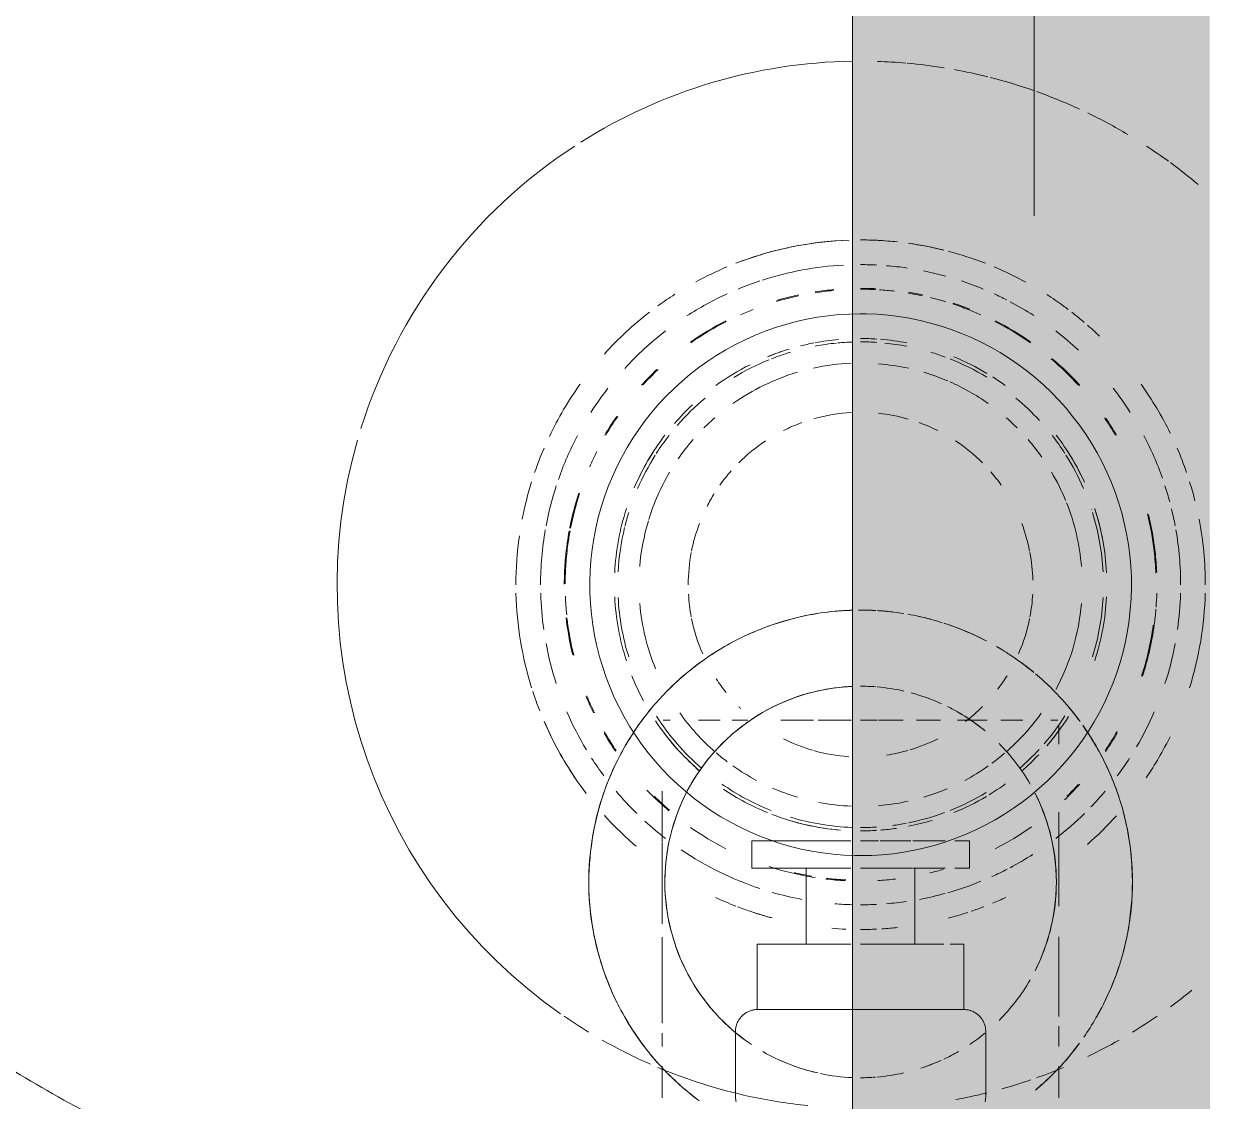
# Model space of a CAD drawing. Header units: millimetres. Extents: x -4000 to 187956, y -58990 to 162485.
# Drawn here: x 9057.1 to 9166.5, y 139201.2 to 139300.3 of the extents above; entities that cross this region are included whole.
import ezdxf

# ---------------------------------------------------------------- set-up
doc = ezdxf.new("R2010")
doc.units = ezdxf.units.MM
doc.linetypes.add('Dash 1_16_', pattern=[317.5, 158.75, -158.75])
for name, color, linetype, lineweight in [('P-PIPE', 3, 'Continuous', 9), ('P-PIPE-CNTR', 3, 'Continuous', 9), ('P-SANR-FIXT', 6, 'Continuous', 9)]:
    doc.layers.add(name, color=color, linetype=linetype, lineweight=lineweight)

# ---------------------------------------------------------------- blocks, each defined once
blk = doc.blocks.new('C307 - C307-V919-FFS - TANG 1')
at = {"layer": 'P-SANR-FIXT', "color": 9}
for p, q in [((-18.24, -102.82), (-18.24, -105.73)), ((0.1, -110.94), (0, -110.94)), ((-2.26, -116.94), (-4.73, -116.94)), ((-1.79, -116.94), (-4.58, -116.94)), ((0, -116.94), (-2.09, -116.94)), ((0, -116.94), (-1.65, -116.94)), ((-2.26, -123.94), (-4.74, -123.94)), ((-1.79, -123.94), (-4.61, -123.94)), ((0, -123.94), (-2.09, -123.94)), ((0, -123.94), (-1.65, -123.94))]:
    blk.add_line(p, q, dxfattribs=at)
at = {"layer": 'P-SANR-FIXT', "color": 16}
for p, q in [((-11.5, -102.94), (-11.5, -108.94)), ((-9.5, -110.94), (-9.5, -116.94)), ((-8.23, -110.94), (-9.5, -110.94)), ((-4.78, -110.94), (-7.64, -110.94)), ((-1.79, -110.94), (-4.57, -110.94)), ((0, -110.94), (-1.64, -110.94)), ((-8.23, -116.94), (-9.5, -116.94)), ((-4.78, -116.94), (-7.65, -116.94)), ((-5, -116.94), (-5, -123.94)), ((-1.79, -116.94), (-4.58, -116.94)), ((0, -116.94), (-1.65, -116.94)), ((-10, -123.94), (-10, -126.44)), ((-8.66, -123.94), (-10, -123.94)), ((-4.81, -123.94), (-7.77, -123.94)), ((-1.79, -123.94), (-4.61, -123.94)), ((0, -123.94), (-1.65, -123.94)), ((-10, -126.44), (-8.66, -126.44)), ((-7.77, -126.44), (-4.81, -126.44)), ((-4.61, -126.44), (-1.79, -126.44)), ((-1.66, -126.44), (0, -126.44))]:
    blk.add_line(p, q, dxfattribs=at)
at = {"layer": 'P-SANR-FIXT', "color": 250}
for p, q in [((11.5, -108.94), (11.5, -102.94)), ((9.5, -110.94), (0.9, -110.94)), ((9.5, -116.94), (9.5, -110.94)), ((9.5, -116.94), (0.9, -116.94)), ((5, -123.94), (5, -116.94)), ((10, -123.94), (0.9, -123.94)), ((10, -126.44), (10, -123.94)), ((0.9, -126.44), (10, -126.44))]:
    blk.add_line(p, q, dxfattribs=at)
at = {"layer": 'P-SANR-FIXT', "color": 253}
for p, q in [((18.24, -105.73), (18.24, -102.82)), ((4.56, -116.94), (0.9, -116.94)), ((5, -116.94), (1.16, -116.94)), ((4.58, -123.94), (0.9, -123.94)), ((5, -123.94), (1.16, -123.94))]:
    blk.add_line(p, q, dxfattribs=at)
at = {"layer": 'P-SANR-FIXT', "color": 254}
for p, q in [((-18.24, -107.55), (-18.24, -109.41)), ((18.24, -108.76), (18.24, -107.55)), ((-18.24, -110.29), (-18.24, -117.61)), ((18.24, -117.61), (18.24, -109.69)), ((18.24, -126.26), (18.24, -118.82)), ((-18.24, -120.44), (-18.24, -127.73)), ((-8.77, -126.69), (-9.7, -127.06)), ((-7.83, -126.36), (-8.77, -126.69)), ((9.27, -126.89), (8.34, -126.53)), ((18.24, -127.73), (18.24, -126.32)), ((-18.24, -127.73), (-18.24, -129.1)), ((-10.61, -127.47), (-11.5, -127.91)), ((-9.7, -127.06), (-10.61, -127.47)), ((10.19, -127.28), (9.27, -126.89)), ((11.98, -128.16), (11.09, -127.7)), ((18.24, -131.02), (18.24, -127.73)), ((-12.38, -128.39), (-13.23, -128.9)), ((12.84, -128.66), (11.98, -128.16)), ((12.84, -128.66), (11.98, -128.16)), ((-15.66, -130.63), (-16.42, -131.28)), ((16.07, -130.98), (15.3, -130.35)), ((16.07, -130.98), (15.3, -130.35)), ((16.82, -131.63), (16.07, -130.98)), ((-17.16, -131.95), (-17.87, -132.65)), ((-16.42, -131.28), (-17.16, -131.95)), ((-16.42, -131.28), (-17.16, -131.95)), ((17.54, -132.32), (16.82, -131.63)), ((18.24, -133.04), (17.54, -132.32)), ((-18.55, -133.38), (-19.2, -134.13)), ((-17.87, -132.65), (-18.55, -133.38)), ((-17.87, -132.65), (-18.55, -133.38)), ((18.9, -133.78), (18.24, -133.04)), ((-19.2, -134.13), (-19.81, -134.91)), ((-19.2, -134.13), (-19.81, -134.91)), ((19.53, -134.55), (18.9, -133.78)), ((-19.81, -134.91), (-20.4, -135.72)), ((-19.81, -134.91), (-20.4, -135.72)), ((20.14, -135.34), (19.53, -134.55)), ((20.71, -136.16), (20.14, -135.34)), ((20.71, -136.16), (20.14, -135.34)), ((-20.96, -136.54), (-21.48, -137.39)), ((-20.96, -136.54), (-21.48, -137.39)), ((-20.4, -135.72), (-20.96, -136.54)), ((-20.4, -135.72), (-20.96, -136.54)), ((-21.48, -137.39), (-21.97, -138.26)), ((-21.48, -137.39), (-21.97, -138.26)), ((-12.9, -137.55), (-14.91, -137.55)), ((-10.36, -137.55), (-11.64, -137.55)), ((-5.13, -137.55), (-7.35, -137.55)), ((-1.65, -137.55), (-3.9, -137.55)), ((0, -137.55), (-1.53, -137.55)), ((3.9, -137.55), (0.83, -137.55)), ((7.35, -137.55), (4.33, -137.55)), ((11.82, -137.55), (10.36, -137.55)), ((14.91, -137.55), (12.9, -137.55)), ((-21.97, -138.26), (-22.42, -139.15)), ((-21.97, -138.26), (-22.42, -139.15)), ((22.21, -138.74), (21.75, -137.86)), ((22.65, -139.64), (22.21, -138.74)), ((-22.42, -139.15), (-22.83, -140.05)), ((-22.42, -139.15), (-22.83, -140.05)), ((23.04, -140.55), (22.65, -139.64)), ((-23.21, -140.98), (-23.56, -141.91)), ((-23.21, -140.98), (-23.56, -141.91)), ((-22.83, -140.05), (-23.21, -140.98)), ((-22.83, -140.05), (-23.21, -140.98)), ((-23.56, -141.91), (-23.86, -142.86)), ((-23.56, -141.91), (-23.86, -142.86)), ((23.72, -142.42), (23.4, -141.48)), ((-23.86, -142.86), (-24.13, -143.82)), ((-23.86, -142.86), (-24.13, -143.82)), ((-24.13, -143.82), (-24.35, -144.79)), ((-24.35, -144.79), (-24.54, -145.77)), ((-24.54, -145.77), (-24.69, -146.75)), ((-24.69, -146.75), (-24.8, -147.74)), ((-24.87, -148.74), (-24.9, -149.73)), ((-24.8, -147.74), (-24.87, -148.74)), ((24.9, -149.27), (24.85, -148.28)), ((-24.9, -149.73), (-24.9, -150.73)), ((24.9, -150.27), (24.9, -149.27)), ((-24.9, -150.73), (-24.85, -151.72)), ((-24.9, -150.73), (-24.85, -151.72)), ((24.87, -151.26), (24.9, -150.27)), ((-24.85, -151.72), (-24.76, -152.71)), ((-24.85, -151.72), (-24.76, -152.71)), ((24.8, -152.26), (24.87, -151.26)), ((-24.76, -152.71), (-24.63, -153.7)), ((-24.76, -152.71), (-24.63, -153.7)), ((24.69, -153.25), (24.8, -152.26)), ((-24.63, -153.7), (-24.46, -154.68)), ((-24.63, -153.7), (-24.46, -154.68)), ((24.54, -154.23), (24.69, -153.25)), ((-24.46, -154.68), (-24.25, -155.66)), ((-24.46, -154.68), (-24.25, -155.66)), ((24.35, -155.21), (24.54, -154.23)), ((-24.25, -155.66), (-24.01, -156.62)), ((-24.25, -155.66), (-24.01, -156.62)), ((23.86, -157.14), (24.13, -156.18)), ((-24.01, -156.62), (-23.72, -157.58)), ((-24.01, -156.62), (-23.72, -157.58)), ((23.56, -158.09), (23.86, -157.14)), ((-23.72, -157.58), (-23.4, -158.52)), ((-23.72, -157.58), (-23.4, -158.52)), ((23.21, -159.02), (23.56, -158.09)), ((23.21, -159.02), (23.56, -158.09)), ((-23.04, -159.45), (-22.65, -160.36)), ((-23.04, -159.45), (-22.65, -160.36)), ((22.83, -159.95), (23.21, -159.02)), ((22.83, -159.95), (23.21, -159.02)), ((-22.65, -160.36), (-22.21, -161.26)), ((-22.21, -161.26), (-21.75, -162.14)), ((-21.75, -162.14), (-21.24, -163)), ((-21.75, -162.14), (-21.24, -163)), ((-21.24, -163), (-20.71, -163.84)), ((-21.24, -163), (-20.71, -163.84)), ((-20.71, -163.84), (-20.14, -164.66)), ((-20.71, -163.84), (-20.14, -164.66)), ((20.4, -164.28), (20.96, -163.46)), ((-20.14, -164.66), (-19.53, -165.45)), ((-20.14, -164.66), (-19.53, -165.45)), ((-19.53, -165.45), (-18.9, -166.22)), ((-18.9, -166.22), (-18.24, -166.96)), ((18.55, -166.62), (19.2, -165.87)), ((-18.24, -166.96), (-17.54, -167.68)), ((17.87, -167.35), (18.55, -166.62)), ((-17.54, -167.68), (-16.82, -168.37)), ((-16.82, -168.37), (-16.07, -169.02)), ((-16.82, -168.37), (-16.07, -169.02)), ((16.42, -168.72), (17.16, -168.05)), ((-16.07, -169.02), (-15.3, -169.65)), ((-16.07, -169.02), (-15.3, -169.65)), ((14.87, -169.98), (15.66, -169.37)), ((15.66, -169.37), (16.42, -168.72)), ((-15.3, -169.65), (-14.5, -170.25)), ((-14.5, -170.25), (-13.68, -170.81)), ((13.23, -171.1), (14.06, -170.56)), ((13.23, -171.1), (14.06, -170.56)), ((14.06, -170.56), (14.87, -169.98)), ((-13.68, -170.81), (-12.84, -171.34)), ((-12.84, -171.34), (-11.98, -171.84)), ((-12.84, -171.34), (-11.98, -171.84)), ((11.5, -172.09), (12.38, -171.61)), ((12.38, -171.61), (13.23, -171.1)), ((12.38, -171.61), (13.23, -171.1)), ((-11.98, -171.84), (-11.09, -172.3)), ((-11.98, -171.84), (-11.09, -172.3)), ((-11.09, -172.3), (-10.19, -172.72)), ((-10.19, -172.72), (-9.27, -173.11)), ((-10.19, -172.72), (-9.27, -173.11)), ((9.7, -172.94), (10.61, -172.53)), ((10.61, -172.53), (11.5, -172.09)), ((10.61, -172.53), (11.5, -172.09)), ((-9.27, -173.11), (-8.34, -173.47)), ((-9.27, -173.11), (-8.34, -173.47)), ((-8.34, -173.47), (-7.4, -173.78)), ((-7.4, -173.78), (-6.44, -174.06)), ((6.88, -173.94), (7.83, -173.64)), ((7.83, -173.64), (8.77, -173.31)), ((8.77, -173.31), (9.7, -172.94)), ((-6.44, -174.06), (-5.47, -174.3)), ((-5.47, -174.3), (-4.5, -174.5)), ((-4.5, -174.5), (-3.51, -174.66)), ((-4.5, -174.5), (-3.51, -174.66)), ((-3.51, -174.66), (-2.53, -174.78)), ((-2.53, -174.78), (-1.53, -174.86)), ((-1.53, -174.86), (-0.54, -174.9)), ((-0.54, -174.9), (0, -174.91)), ((-0.54, -174.9), (0, -174.91)), ((0, -174.91), (1, -174.89)), ((0, -174.91), (1, -174.89)), ((1, -174.89), (1.99, -174.83)), ((1.99, -174.83), (2.98, -174.73)), ((2.98, -174.73), (3.97, -174.59)), ((3.97, -174.59), (4.95, -174.41)), ((5.92, -174.19), (6.88, -173.94))]:
    blk.add_line(p, q, dxfattribs=at)
at = {"layer": 'P-SANR-FIXT', "color": 243}
for p, q in [((-4.78, -110.94), (-7.64, -110.94)), ((-1.79, -110.94), (-4.57, -110.94)), ((0, -110.94), (-1.64, -110.94)), ((-5.65, -116.94), (-7.65, -116.94)), ((-2.26, -116.94), (-4.73, -116.94)), ((0, -116.94), (-2.09, -116.94)), ((-5.68, -123.94), (-7.77, -123.94)), ((-2.26, -123.94), (-4.74, -123.94)), ((0, -123.94), (-2.09, -123.94)), ((-7.77, -126.44), (-4.81, -126.44)), ((-4.61, -126.44), (-1.79, -126.44)), ((-1.66, -126.44), (0, -126.44))]:
    blk.add_line(p, q, dxfattribs=at)
at = {"layer": 'P-SANR-FIXT', "color": 252}
for p, q in [((8.23, -110.94), (0.9, -110.94)), ((5, -116.94), (1.16, -116.94)), ((8.23, -116.94), (5.65, -116.94)), ((5, -123.94), (1.16, -123.94)), ((8.66, -123.94), (5.68, -123.94)), ((0.9, -126.44), (8.66, -126.44))]:
    blk.add_line(p, q, dxfattribs=at)
at = {"layer": 'P-SANR-FIXT', "color": 90}
for p, q in [((-4.95, -125.59), (-5.92, -125.81)), ((-4.95, -125.59), (-5.92, -125.81)), ((-3.97, -125.41), (-4.95, -125.59)), ((-3.97, -125.41), (-4.95, -125.59)), ((-2.98, -125.27), (-3.97, -125.41)), ((-2.98, -125.27), (-3.97, -125.41)), ((-1.99, -125.17), (-2.98, -125.27)), ((-1.99, -125.17), (-2.98, -125.27)), ((-1, -125.11), (-1.99, -125.17)), ((-1, -125.11), (-1.99, -125.17)), ((0, -125.09), (-1, -125.11)), ((0, -125.09), (-1, -125.11)), ((0.54, -125.1), (0, -125.09)), ((0.54, -125.1), (0, -125.09)), ((1.53, -125.14), (0.54, -125.1)), ((1.53, -125.14), (0.54, -125.1)), ((2.53, -125.22), (1.53, -125.14)), ((2.53, -125.22), (1.53, -125.14)), ((3.51, -125.34), (2.53, -125.22)), ((3.51, -125.34), (2.53, -125.22)), ((4.5, -125.5), (3.51, -125.34)), ((-6.88, -126.06), (-7.83, -126.36)), ((-5.92, -125.81), (-6.88, -126.06)), ((7.4, -126.22), (6.44, -125.94)), ((7.4, -126.22), (6.44, -125.94)), ((8.34, -126.53), (7.4, -126.22)), ((8.34, -126.53), (7.4, -126.22)), ((9.27, -126.89), (8.34, -126.53)), ((-11.5, -127.91), (-12.38, -128.39)), ((-10.61, -127.47), (-11.5, -127.91)), ((-9.7, -127.06), (-10.61, -127.47)), ((10.19, -127.28), (9.27, -126.89)), ((11.09, -127.7), (10.19, -127.28)), ((11.09, -127.7), (10.19, -127.28)), ((11.98, -128.16), (11.09, -127.7)), ((-13.23, -128.9), (-14.06, -129.44)), ((-13.23, -128.9), (-14.06, -129.44)), ((-15.66, -130.63), (-16.42, -131.28)), ((-17.16, -131.95), (-17.87, -132.65)), ((-18.55, -133.38), (-19.2, -134.13)), ((18.9, -133.78), (18.24, -133.04)), ((-18.24, -135.34), (-18.24, -137.03)), ((-17.5, -137.55), (-18.15, -137.55)), ((-12.9, -137.55), (-14.91, -137.55)), ((-10.36, -137.55), (-11.64, -137.55)), ((-8.9, -137.55), (-10.36, -137.55)), ((-8.9, -137.55), (-10.13, -137.55)), ((-5.13, -137.55), (-6.98, -137.55)), ((-1.65, -137.55), (-3.56, -137.55)), ((0, -137.55), (-1.53, -137.55)), ((3.56, -137.55), (0.83, -137.55)), ((6.98, -137.55), (4.33, -137.55)), ((11.82, -137.55), (10.36, -137.55)), ((14.91, -137.55), (12.9, -137.55)), ((18.15, -137.55), (17.5, -137.55)), ((23.4, -141.48), (23.04, -140.55)), ((23.4, -141.48), (23.04, -140.55)), ((-24.13, -143.82), (-24.35, -144.79)), ((-24.9, -149.73), (-24.9, -150.73)), ((24.9, -150.27), (24.9, -149.27)), ((24.13, -156.18), (24.35, -155.21)), ((-23.4, -158.52), (-23.04, -159.45)), ((-23.4, -158.52), (-23.04, -159.45)), ((18.55, -166.62), (19.2, -165.87)), ((-17.54, -167.68), (-16.82, -168.37)), ((17.16, -168.05), (17.87, -167.35)), ((11.5, -172.09), (12.38, -171.61)), ((-11.09, -172.3), (-10.19, -172.72)), ((-1.53, -174.86), (-0.54, -174.9)), ((4.95, -174.41), (5.92, -174.19))]:
    blk.add_line(p, q, dxfattribs=at)
at = {"layer": 'P-SANR-FIXT', "color": 16, "flags": 128}
for points in [[(-11.5, -102.94), (-11.5, -102.86), (-11.49, -102.78), (-11.49, -102.7), (-11.47, -102.62), (-11.46, -102.54), (-11.44, -102.46)], [(-9.5, -110.94), (-9.58, -110.94), (-9.66, -110.93), (-9.74, -110.92), (-9.82, -110.91), (-9.9, -110.9), (-9.98, -110.88), (-10.05, -110.86), (-10.13, -110.84), (-10.2, -110.81), (-10.28, -110.78), (-10.35, -110.75), (-10.42, -110.71), (-10.49, -110.67), (-10.56, -110.63), (-10.63, -110.59), (-10.69, -110.54), (-10.76, -110.49), (-10.82, -110.44), (-10.88, -110.39), (-10.93, -110.33), (-10.99, -110.27), (-11.04, -110.21), (-11.09, -110.15), (-11.14, -110.08), (-11.18, -110.02), (-11.22, -109.95), (-11.26, -109.88), (-11.3, -109.81), (-11.33, -109.74), (-11.36, -109.66), (-11.39, -109.59), (-11.42, -109.51), (-11.44, -109.43), (-11.46, -109.36), (-11.47, -109.28), (-11.48, -109.2), (-11.49, -109.12), (-11.5, -109.04), (-11.5, -108.96), (-11.5, -108.94)], [(-9.5, -110.94), (-9.49, -110.94), (-9.47, -110.94), (-9.43, -110.94), (-9.38, -110.94), (-9.31, -110.94), (-9.23, -110.94), (-9.13, -110.94), (-9.02, -110.94), (-8.89, -110.94), (-8.75, -110.94), (-8.6, -110.94), (-8.43, -110.94), (-8.24, -110.94), (-8.05, -110.94), (-7.84, -110.94), (-7.62, -110.94), (-7.39, -110.94), (-7.14, -110.94), (-6.89, -110.94), (-6.62, -110.94), (-6.34, -110.94), (-6.05, -110.94), (-5.76, -110.94), (-5.45, -110.94), (-5.13, -110.94), (-4.81, -110.94), (-4.48, -110.94), (-4.14, -110.94), (-3.79, -110.94), (-3.44, -110.94), (-3.09, -110.94), (-2.72, -110.94), (-2.36, -110.94), (-1.99, -110.94), (-1.61, -110.94), (-1.24, -110.94), (-0.86, -110.94), (-0.48, -110.94), (-0.1, -110.94), (0, -110.94)], [(-7.32, -110.94), (-7.56, -110.94), (-7.78, -110.94), (-7.99, -110.94), (-8.19, -110.94), (-8.38, -110.94), (-8.55, -110.94), (-8.71, -110.94), (-8.85, -110.94), (-8.98, -110.94), (-9.1, -110.94), (-9.2, -110.94), (-9.29, -110.94), (-9.36, -110.94), (-9.42, -110.94), (-9.46, -110.94), (-9.49, -110.94), (-9.5, -110.94)], [(0, -110.94), (0.38, -110.94), (0.76, -110.94)]]:
    blk.add_lwpolyline(points, dxfattribs=at)
at = {"layer": 'P-SANR-FIXT', "color": 250, "flags": 128}
for points in [[(11.44, -102.44), (11.46, -102.52), (11.47, -102.6), (11.48, -102.68), (11.49, -102.76), (11.5, -102.84), (11.5, -102.92), (11.5, -102.94)], [(11.5, -108.94), (11.5, -109.02), (11.49, -109.1), (11.49, -109.18), (11.47, -109.26), (11.46, -109.33), (11.44, -109.41), (11.42, -109.49), (11.4, -109.57), (11.37, -109.64), (11.34, -109.72), (11.31, -109.79), (11.27, -109.86), (11.24, -109.93), (11.19, -110), (11.15, -110.07), (11.1, -110.13), (11.06, -110.19), (11, -110.26), (10.95, -110.31), (10.89, -110.37), (10.83, -110.43), (10.77, -110.48), (10.71, -110.53), (10.65, -110.58), (10.58, -110.62), (10.51, -110.66), (10.44, -110.7), (10.37, -110.74), (10.3, -110.77), (10.22, -110.8), (10.15, -110.83), (10.07, -110.85), (10, -110.87), (9.92, -110.89), (9.84, -110.91), (9.76, -110.92), (9.68, -110.93), (9.6, -110.93), (9.52, -110.94), (9.5, -110.94)], [(0.76, -110.94), (1.14, -110.94), (1.51, -110.94), (1.89, -110.94), (2.26, -110.94), (2.63, -110.94), (2.99, -110.94), (3.35, -110.94), (3.7, -110.94), (4.05, -110.94), (4.39, -110.94), (4.72, -110.94), (5.05, -110.94), (5.36, -110.94), (5.67, -110.94), (5.97, -110.94), (6.26, -110.94), (6.54, -110.94), (6.81, -110.94), (7.07, -110.94), (7.32, -110.94), (7.56, -110.94), (7.78, -110.94), (7.99, -110.94), (8.19, -110.94), (8.38, -110.94), (8.55, -110.94), (8.71, -110.94), (8.85, -110.94), (8.98, -110.94), (9.1, -110.94), (9.2, -110.94), (9.29, -110.94), (9.36, -110.94), (9.42, -110.94), (9.46, -110.94), (9.49, -110.94), (9.5, -110.94)], [(9.5, -110.94), (9.49, -110.94), (9.47, -110.94), (9.43, -110.94), (9.38, -110.94), (9.31, -110.94), (9.23, -110.94), (9.13, -110.94), (9.02, -110.94), (8.89, -110.94), (8.75, -110.94), (8.6, -110.94), (8.43, -110.94), (8.24, -110.94), (8.05, -110.94), (7.84, -110.94), (7.62, -110.94), (7.39, -110.94)]]:
    blk.add_lwpolyline(points, dxfattribs=at)
at = {"layer": 'P-SANR-FIXT', "color": 243, "flags": 128}
for points in [[(0, -110.94), (-0.38, -110.94), (-0.76, -110.94), (-1.14, -110.94), (-1.51, -110.94), (-1.89, -110.94), (-2.26, -110.94), (-2.63, -110.94), (-2.99, -110.94), (-3.35, -110.94), (-3.7, -110.94), (-4.05, -110.94), (-4.39, -110.94), (-4.72, -110.94), (-5.05, -110.94), (-5.36, -110.94), (-5.67, -110.94), (-5.97, -110.94), (-6.26, -110.94), (-6.54, -110.94), (-6.81, -110.94), (-7.07, -110.94), (-7.32, -110.94)], [(0.86, -110.94), (0.48, -110.94), (0.1, -110.94)]]:
    blk.add_lwpolyline(points, dxfattribs=at)
at = {"layer": 'P-SANR-FIXT', "color": 252, "flags": 128}
blk.add_lwpolyline([(7.39, -110.94), (7.14, -110.94), (6.89, -110.94), (6.62, -110.94), (6.34, -110.94), (6.05, -110.94), (5.76, -110.94), (5.45, -110.94), (5.13, -110.94), (4.81, -110.94), (4.48, -110.94), (4.14, -110.94), (3.79, -110.94), (3.44, -110.94), (3.09, -110.94), (2.72, -110.94), (2.36, -110.94), (1.99, -110.94), (1.61, -110.94), (1.24, -110.94), (0.86, -110.94)], dxfattribs=at)
at = {"layer": 'P-SANR-FIXT', "color": 90, "flags": 128}
for points in [[(6.44, -125.94), (5.47, -125.7), (4.5, -125.5), (3.51, -125.34)], [(6.44, -125.94), (5.47, -125.7), (4.5, -125.5)], [(-7.83, -126.36), (-8.77, -126.69), (-9.7, -127.06)], [(-5.92, -125.81), (-6.88, -126.06), (-7.83, -126.36)], [(15.3, -130.35), (14.5, -129.75), (13.68, -129.19), (12.84, -128.66)], [(15.3, -130.35), (14.5, -129.75), (13.68, -129.19), (12.84, -128.66)]]:
    blk.add_lwpolyline(points, dxfattribs=at)
at = {"layer": 'P-SANR-FIXT', "color": 254, "flags": 128}
for points in [[(-11.5, -127.91), (-12.38, -128.39), (-13.23, -128.9)], [(-14.06, -129.44), (-14.87, -130.02), (-15.66, -130.63)], [(-14.06, -129.44), (-14.87, -130.02), (-15.66, -130.63)], [(18.24, -133.04), (17.54, -132.32), (16.82, -131.63), (16.07, -130.98)], [(20.14, -135.34), (19.53, -134.55), (18.9, -133.78)], [(23.04, -140.55), (22.65, -139.64), (22.21, -138.74), (21.75, -137.86), (21.24, -137), (20.71, -136.16)], [(21.75, -137.86), (21.24, -137), (20.71, -136.16)], [(24.85, -148.28), (24.76, -147.29), (24.63, -146.3), (24.46, -145.32), (24.25, -144.34), (24.01, -143.38), (23.72, -142.42), (23.4, -141.48)], [(24.46, -145.32), (24.25, -144.34), (24.01, -143.38), (23.72, -142.42)], [(-24.35, -144.79), (-24.54, -145.77), (-24.69, -146.75)], [(24.9, -149.27), (24.85, -148.28), (24.76, -147.29), (24.63, -146.3), (24.46, -145.32)], [(-24.69, -146.75), (-24.8, -147.74), (-24.87, -148.74), (-24.9, -149.73)], [(24.69, -153.25), (24.8, -152.26), (24.87, -151.26), (24.9, -150.27)], [(23.56, -158.09), (23.86, -157.14), (24.13, -156.18), (24.35, -155.21), (24.54, -154.23), (24.69, -153.25)], [(-22.65, -160.36), (-22.21, -161.26), (-21.75, -162.14)], [(20.96, -163.46), (21.48, -162.61), (21.97, -161.74), (22.42, -160.85), (22.83, -159.95)], [(21.97, -161.74), (22.42, -160.85), (22.83, -159.95)], [(20.96, -163.46), (21.48, -162.61), (21.97, -161.74)], [(19.2, -165.87), (19.81, -165.09), (20.4, -164.28), (20.96, -163.46)], [(19.2, -165.87), (19.81, -165.09), (20.4, -164.28)], [(-19.53, -165.45), (-18.9, -166.22), (-18.24, -166.96), (-17.54, -167.68)], [(17.16, -168.05), (17.87, -167.35), (18.55, -166.62)], [(15.66, -169.37), (16.42, -168.72), (17.16, -168.05)], [(14.06, -170.56), (14.87, -169.98), (15.66, -169.37)], [(-15.3, -169.65), (-14.5, -170.25), (-13.68, -170.81), (-12.84, -171.34)], [(3.97, -174.59), (4.95, -174.41), (5.92, -174.19), (6.88, -173.94), (7.83, -173.64), (8.77, -173.31), (9.7, -172.94), (10.61, -172.53)], [(-8.34, -173.47), (-7.4, -173.78), (-6.44, -174.06), (-5.47, -174.3), (-4.5, -174.5)], [(-3.51, -174.66), (-2.53, -174.78), (-1.53, -174.86)], [(1, -174.89), (1.99, -174.83), (2.98, -174.73), (3.97, -174.59)]]:
    blk.add_lwpolyline(points, dxfattribs=at)
at = {"layer": 'P-SANR-FIXT', "color": 254}
for centre, radius, start, end in [((0, -150), 48.14, 100.4839, 102.2618), ((0, -150), 48.14, 77.7382, 84.2091), ((0, -122.67), 18, 94.8029, 102.6893), ((0, -122.67), 18, 90, 94.388), ((0, -122.67), 18, 78.1422, 87.5989), ((0, -122.67), 18, 107.8756, 114.2621), ((0, -122.67), 18, 60, 77.3356), ((0, -122.67), 18, 115.1783, 120), ((0, -150), 29.43, 100.5794, 105.3168), ((0, -150), 29.43, 73.9761, 79.4206), ((0, -150), 29.43, 105.8239, 112.0853), ((0, -150), 29.43, 55.9222, 71.6468), ((0, -150), 29.43, 114.2051, 117.2613), ((0, -150), 29.43, 117.836, 122.5747), ((0, -150), 27.25, 117.0172, 125.1961), ((0, -150), 27.25, 54.9818, 62.9499), ((0, -150), 31.7, 131.1448, 137.9096), ((0, -150), 31.7, 131.1448, 137.9096), ((0, -150), 29.43, 127.5574, 134.3878), ((0, -150), 29.43, 47.6118, 52.4426), ((0, -150), 31.7, 41.9798, 49.342), ((0, -150), 31.7, 41.9798, 49.342), ((0, -150), 22.64, 101.2149, 106.8827), ((0, -150), 22.64, 94.6539, 98.3466), ((0, -150), 22.64, 90, 93.7258), ((0, -150), 22.64, 68.8748, 85.3461), ((0, -150), 22.64, 112.2375, 120.7322), ((0, -150), 22.64, 56.1111, 67.7625), ((0, -150), 29.43, 40.1727, 45.6122), ((0, -150), 29.43, 136.0213, 139.8273), ((0, -150), 20.38, 94.6592, 102.3897), ((0, -150), 20.38, 79.1687, 87.6715), ((0, -150), 27.17, 45.7215, 49.7027), ((0, -150), 27.25, 43.8599, 49.6923), ((0, -150), 27.25, 133.4417, 137.675), ((0, -150), 27.17, 134.2785, 137.4504), ((0, -150), 22.64, 121.4668, 126), ((0, -150), 20.38, 106.564, 113.0282), ((0, -150), 20.38, 66.5391, 73.436), ((0, -150), 31.7, 23.3206, 37.2497), ((0, -150), 31.7, 145.9547, 153.8443), ((0, -150), 31.7, 145.9547, 153.8443), ((0, -150), 20.38, 118.0161, 125.1563), ((0, -150), 20.38, 54.8437, 61.9839), ((0, -150), 31.7, 23.3206, 34.0468), ((0, -150), 29.43, 143.3067, 147.178), ((0, -150), 22.64, 130.8347, 136.3359), ((0, -150), 22.64, 33.5821, 49.1653), ((0, -150), 29.43, 32.8193, 36.6933), ((0, -150), 20.38, 126.329, 130.4837), ((0, -150), 15.85, 98.5999, 105.9478), ((0, -150), 15.85, 98.5999, 105.9478), ((0, -150), 15.85, 74.2069, 86.034), ((0, -150), 15.85, 74.2069, 86.034), ((0, -150), 20.38, 49.3331, 52.9692), ((0, -150), 29.43, 149.5825, 156.5922), ((0, -150), 27.25, 145.7597, 149.9594), ((0, -150), 27.17, 145.8119, 150.2147), ((0, -150), 22.64, 139.1267, 147.6173), ((0, -150), 20.38, 135, 144.5521), ((0, -150), 20.38, 131.1, 135), ((0, -150), 15.85, 106.6473, 116.573), ((0, -150), 15.85, 106.6473, 116.573), ((0, -150), 15.85, 63.427, 73.802), ((0, -150), 15.85, 63.427, 73.802), ((0, -150), 20.38, 35.3096, 48.9), ((0, -150), 27.17, 29.789, 34.1881), ((0, -150), 27.25, 30.0447, 34.1961), ((0, -150), 29.43, 23.4071, 31.0237), ((0, -150), 15.85, 127.4317, 135), ((0, -150), 15.85, 127.4317, 135), ((0, -150), 15.85, 45, 45.9611), ((0, -150), 15.85, 45, 45.9611), ((0, -150), 27.17, 22.0597, 25.7118), ((0, -150), 27.25, 22.1445, 25.6259), ((0, -150), 31.7, 18, 21.4316), ((0, -150), 31.7, 18, 21.4316), ((0, -150), 22.64, 21.7578, 28.1379), ((0, -150), 31.7, 162.6206, 178.5684), ((0, -150), 31.7, 162.6206, 178.5684), ((0, -150), 29.43, 162, 169.409), ((0, -150), 20.38, 151.7472, 175.0999), ((0, -150), 15.85, 142.6868, 148.1478), ((0, -150), 15.85, 142.6868, 148.1478), ((0, -150), 15.85, 33.1111, 38.7535), ((0, -150), 15.85, 33.1111, 38.7535), ((0, -150), 29.43, 10.591, 18), ((0, -150), 31.7, 1.4316, 17.3794), ((0, -150), 31.7, 1.4316, 17.3794), ((0, -150), 27.25, 162, 172.2061), ((0, -150), 27.17, 162, 172.1048), ((0, -150), 22.64, 162, 177.2016), ((0, -150), 20.38, 4.8323, 22.3248), ((0, -150), 22.64, 2.7984, 18), ((0, -150), 15.85, 156.3786, 168.7322), ((0, -150), 15.85, 156.3786, 168.7322), ((0, -150), 15.85, 11.2678, 23.6214), ((0, -150), 15.85, 11.2678, 23.6214), ((0, -150), 27.17, 6.5584, 13.8799), ((0, -150), 27.25, 6.3346, 13.701), ((0, -150), 29.43, 171.9598, 178.4583), ((0, -150), 27.25, 172.2061, 175.2789), ((0, -150), 29.43, 1.5417, 8.0469), ((0, -150), 15.85, 169.2116, 176.8719), ((0, -150), 15.85, 169.2116, 176.8719), ((0, -150), 15.85, 3.1281, 10.7884), ((0, -150), 15.85, 3.1281, 10.7884), ((0, -150), 27.17, 2.2347, 5.8351), ((0, -150), 27.25, 175.6297, 178.3346), ((0, -150), 31.7, 180, 190.9545), ((0, -150), 31.7, 180, 190.9545), ((0, -150), 29.43, 180, 189.877), ((0, -150), 15.85, 181.494, 190.7884), ((0, -150), 15.85, 181.494, 190.7884), ((0, -150), 15.85, 349.2116, 360), ((0, -150), 15.85, 349.2116, 360), ((0, -150), 27.17, 355.9967, 359.8401), ((0, -150), 27.25, 355.6297, 359.8779), ((0, -150), 29.43, 350.123, 360), ((0, -150), 31.7, 351.8714, 360), ((0, -150), 31.7, 351.8714, 360), ((0, -150), 27.25, 182.4396, 186.3346), ((0, -150), 27.17, 182.2347, 186.5584), ((0, -150), 22.64, 182.7984, 198), ((0, -150), 20.38, 184.7048, 201.6843), ((0, -150), 20.38, 343.2886, 355.2952), ((0, -150), 22.64, 342, 357.2016), ((0, -150), 27.17, 352.1048, 355.9967), ((0, -150), 27.25, 186.3346, 193.701), ((0, -150), 27.17, 186.5584, 193.8799), ((0, -150), 15.85, 191.2678, 200.7607), ((0, -150), 15.85, 191.2678, 200.7607), ((0, -150), 15.85, 339.2592, 348.7322), ((0, -150), 15.85, 339.2592, 348.7322), ((0, -150), 27.25, 352.2061, 355.6297), ((0, -150), 27.17, 349.5393, 352.1048), ((0, -150), 27.25, 349.5389, 352.2061), ((0, -150), 27.17, 342, 348.9899), ((0, -150), 27.25, 342, 349.0286), ((0, -150), 29.43, 190.591, 193.7405), ((0, -150), 20.38, 329.5246, 342.8643), ((0, -150), 29.43, 342, 349.409), ((0, -150), 31.7, 342.6206, 349.0455), ((0, -150), 31.7, 342.6206, 349.0455), ((0, -150), 15.85, 328.1478, 332.9564), ((0, -150), 15.85, 328.1478, 332.9564), ((0, -150), 31.7, 194.109, 197.3794), ((0, -150), 31.7, 194.109, 197.3794), ((0, -150), 29.43, 195.0008, 198), ((0, -150), 20.38, 202.3248, 210.4754), ((0, -150), 22.64, 204.5735, 217.3686), ((0, -150), 15.85, 215.3281, 220.8732), ((0, -150), 15.85, 215.3281, 220.8732), ((0, -150), 15.85, 318.6474, 324.7209), ((0, -150), 15.85, 318.6474, 324.7209), ((0, -150), 22.64, 322.6302, 336.8128), ((0, -150), 29.43, 332.2343, 340.8207), ((0, -150), 31.7, 198.9838, 203.3206), ((0, -150), 31.7, 198.9838, 203.3206), ((0, -150), 29.43, 199.4319, 207.7643), ((0, -150), 31.7, 336.6794, 341.0181), ((0, -150), 31.7, 336.6794, 341.0181), ((0, -150), 20.38, 215.1706, 220.8726), ((0, -150), 15.85, 225, 236.5686), ((0, -150), 15.85, 225, 236.5686), ((0, -150), 15.85, 303.4314, 315), ((0, -150), 15.85, 303.4314, 315), ((0, -150), 20.38, 319.1263, 325.4276), ((0, -150), 27.17, 333.1966, 336.4884), ((0, -150), 31.7, 206.0468, 215.5622), ((0, -150), 31.7, 206.0468, 215.5622), ((0, -150), 27.25, 210.3328, 214.1961), ((0, -150), 27.17, 210.4321, 214.3476), ((0, -150), 27.17, 325.2859, 329.5665), ((0, -150), 27.25, 325.4038, 329.6659), ((0, -150), 31.7, 324.4453, 334.521), ((0, -150), 31.7, 324.4453, 334.521), ((0, -150), 20.38, 225, 228.9), ((0, -150), 15.85, 243.427, 250.129), ((0, -150), 15.85, 243.427, 250.129), ((0, -150), 15.85, 289.9074, 296.573), ((0, -150), 15.85, 289.9074, 296.573), ((0, -150), 20.38, 311.1, 315), ((0, -150), 22.64, 313.0284, 319.1267), ((0, -150), 29.43, 212.5774, 217.8649), ((0, -150), 15.85, 253.9381, 264.0088), ((0, -150), 15.85, 253.9381, 264.0088), ((0, -150), 15.85, 272.993, 285.7924), ((0, -150), 15.85, 272.993, 285.7924), ((0, -150), 29.43, 322.1351, 327.4226), ((0, -150), 20.38, 234.8437, 246.2495), ((0, -150), 20.38, 286.564, 305.1563), ((0, -150), 27.25, 222.2482, 229.6923), ((0, -150), 27.17, 222.4792, 229.8501), ((0, -150), 22.64, 234, 237.5577), ((0, -150), 22.64, 296.6672, 306), ((0, -150), 27.17, 313.2459, 317.4504), ((0, -150), 27.25, 313.4038, 317.675), ((0, -150), 22.64, 239.1125, 247.7625), ((0, -150), 20.38, 246.831, 253.436), ((0, -150), 20.38, 257.4932, 265.3401), ((0, -150), 20.38, 272.4543, 282.2829), ((0, -150), 29.43, 307.5574, 317.4854), ((0, -150), 29.43, 227.1104, 232.4426), ((0, -150), 22.64, 286.8827, 292.2375), ((0, -150), 31.7, 307.7736, 318.0202), ((0, -150), 31.7, 307.7736, 318.0202), ((0, -150), 27.25, 234.98, 242.9499), ((0, -150), 27.17, 234.898, 242.9825), ((0, -150), 22.64, 259.16, 265.3461), ((0, -150), 22.64, 266.1984, 270), ((0, -150), 22.64, 275.1856, 280.6389), ((0, -150), 22.64, 280.9634, 284.1203), ((0, -150), 27.17, 296.9855, 305.1094), ((0, -150), 27.25, 297.0172, 305.0275), ((0, -150), 31.7, 226.1122, 228.8544), ((0, -150), 31.7, 226.1122, 228.8544), ((0, -150), 31.7, 229.5494, 232.2264), ((0, -150), 31.7, 229.5494, 232.2264), ((0, -150), 29.43, 237.2606, 242.1068), ((0, -150), 27.17, 245.9961, 248.6544), ((0, -150), 27.17, 291.308, 294.0039), ((0, -150), 29.43, 294.6699, 302.9095), ((0, -150), 31.7, 232.9746, 234), ((0, -150), 31.7, 234, 237.3183), ((0, -150), 31.7, 234, 237.3183), ((0, -150), 27.25, 248.3478, 251.8121), ((0, -150), 27.17, 248.6544, 251.8278), ((0, -150), 27.17, 253.2547, 256.285), ((0, -150), 27.17, 282.1367, 286.5449), ((0, -150), 31.7, 302.612, 306), ((0, -150), 31.7, 302.612, 306), ((0, -150), 29.43, 242.8399, 245.347), ((0, -150), 29.43, 247.4935, 251.6468), ((0, -150), 27.17, 257.8882, 260.6537), ((0, -150), 27.25, 257.9166, 260.6804), ((0, -150), 27.17, 263.3964, 266.352), ((0, -150), 27.17, 267.1079, 270), ((0, -150), 27.25, 275.1924, 278.8403), ((0, -150), 27.17, 275.2739, 278.8657), ((0, -150), 27.25, 282.1083, 286.4115), ((0, -150), 29.43, 288.3532, 292.5065), ((0, -150), 31.7, 241.3562, 247.2017), ((0, -150), 31.7, 241.3562, 247.2017), ((0, -150), 27.25, 267.043, 270), ((0, -150), 29.43, 273.0857, 287.8659), ((0, -150), 31.7, 292.815, 298.565), ((0, -150), 31.7, 292.815, 298.565), ((0, -150), 29.43, 254.5366, 258.65), ((0, -150), 29.43, 261.6474, 265.3667), ((0, -150), 31.7, 248.777, 255.3058), ((0, -150), 31.7, 248.777, 255.3058), ((0, -150), 29.43, 267.0668, 270), ((0, -150), 31.7, 271.9235, 291.223), ((0, -150), 31.7, 281.1682, 291.223), ((0, -150), 31.7, 256.0128, 261.9888), ((0, -150), 31.7, 256.0128, 258.8318), ((0, -150), 31.7, 259.3029, 261.9888), ((0, -150), 31.7, 263.8742, 267.1169), ((0, -150), 31.7, 263.8742, 267.1169), ((0, -150), 31.7, 271.9235, 280.7199), ((0, -150), 31.7, 267.2735, 270), ((0, -150), 31.7, 267.2735, 270)]:
    blk.add_arc(centre, radius, start, end, dxfattribs=at)
at = {"layer": 'P-SANR-FIXT', "color": 253}
for centre, radius, start, end in [((0, -122.67), 25, 45, 53.209), ((0, -150), 48.14, 67.1987, 77.7382), ((0, -122.67), 18, 78.1422, 87.5989), ((0, -122.67), 18, 70.5061, 77.3356), ((0, -150), 48.14, 60.4134, 66.3476), ((0, -122.67), 18, 45, 56.1401), ((0, -122.67), 25, 30, 36.6761), ((0, -150), 48.14, 55.4946, 58.6904), ((0, -122.67), 18, 16.3894, 41.4119), ((0, -122.67), 25, 23.3458, 27.3803), ((0, -150), 48.14, 343.9764, 55.0253), ((0, -122.67), 25, 360, 18.0443), ((0, -122.67), 18, 0, 15), ((0, -122.67), 18, 348.3716, 360), ((0, -122.67), 25, 350.8589, 360), ((0, -122.67), 18, 282.6637, 285), ((0, -150), 48.14, 303.1015, 342.6413), ((0, -150), 48.14, 270.9175, 302.302)]:
    blk.add_arc(centre, radius, start, end, dxfattribs=at)
at = {"layer": 'P-SANR-FIXT', "color": 9}
for centre, radius, start, end in [((0, -122.67), 25, 130.0086, 135), ((0, -150), 48.14, 105.652, 108.9691), ((0, -150), 48.14, 102.2618, 103.9379), ((0, -150), 48.14, 109.6435, 112.8013), ((0, -122.67), 18, 94.8029, 102.6893), ((0, -122.67), 18, 90, 94.388), ((0, -150), 48.14, 115.7143, 119.5859), ((0, -122.67), 18, 123.8599, 129.3644), ((0, -150), 48.14, 121.3087, 124.5054), ((0, -122.67), 25, 150, 156.656), ((0, -122.67), 18, 135, 150), ((0, -150), 48.14, 126.2743, 129.2388), ((0, -122.67), 18, 153.0561, 163.6117), ((0, -122.67), 25, 165, 167.7636), ((0, -122.67), 25, 168.2687, 180), ((0, -122.67), 18, 165, 180), ((0, -122.67), 25, 180, 192.2353), ((0, -122.67), 18, 180, 195), ((0, -122.67), 18, 240, 243.6228), ((0, -150), 48.14, 229.8414, 233.725), ((0, -150), 48.14, 233.9696, 236.8949), ((0, -150), 48.14, 239.3136, 244.2857), ((0, -150), 48.14, 245.2682, 250.3559), ((0, -150), 48.14, 250.588, 255.6776), ((0, -150), 48.14, 255.9354, 259.6829), ((0, -150), 48.14, 260.8194, 264.8951), ((0, -150), 48.14, 265.0344, 268.1627)]:
    blk.add_arc(centre, radius, start, end, dxfattribs=at)
at = {"layer": 'P-SANR-FIXT', "color": 243}
for radius, start, end in [(25, 138.0053, 143.2965), (18, 109.4938, 114.2621), (18, 115.1783, 120), (25, 156.656, 161.9532), (25, 192.2353, 195), (18, 195, 206.9431), (18, 210, 225), (25, 203.344, 215.1848), (18, 230.4674, 240), (18, 245.5914, 255), (25, 225, 229.9907), (18, 257.1981, 265.1964), (18, 265.5395, 270), (25, 230.7841, 239.963), (25, 242.7819, 252.1782), (25, 255, 258.017), (25, 263.2928, 266.5413), (25, 266.7782, 270)]:
    blk.add_arc((0, -122.67), radius, start, end, dxfattribs=at)
at = {"layer": 'P-SANR-FIXT', "color": 252}
for radius, start, end in [(18, 60, 70.5061), (25, 36.6761, 41.9768), (25, 18.0443, 23.3458), (25, 341.9557, 350.3699), (18, 285, 345), (25, 323.3239, 336.6542), (18, 272.4004, 282.6637), (25, 300.0426, 315), (25, 281.9932, 300), (25, 271.7282, 276.7203)]:
    blk.add_arc((0, -122.67), radius, start, end, dxfattribs=at)
at = {"layer": 'P-SANR-FIXT', "color": 16}
for radius, start, end in [(18, 123.8599, 129.3644), (18, 135, 150), (18, 153.0561, 180), (18, 180, 206.9431), (25, 198.0468, 203.344), (18, 210, 225), (18, 230.4674, 243.6228), (25, 216.7035, 220.2054), (18, 245.5914, 255), (18, 257.1981, 265.1964), (18, 265.5395, 270)]:
    blk.add_arc((0, -122.67), radius, start, end, dxfattribs=at)
at = {"layer": 'P-SANR-FIXT', "color": 250}
for radius, start, end in [(18, 360, 56.1401), (18, 272.4004, 360), (25, 336.6542, 341.9557), (25, 319.7939, 323.3239), (25, 279.1178, 281.9932)]:
    blk.add_arc((0, -122.67), radius, start, end, dxfattribs=at)
at = {"layer": 'P-SANR-FIXT', "color": 90}
for radius, start, end in [(31.7, 93.5463, 96.1258), (31.7, 93.5463, 96.1258), (31.7, 90, 92.6502), (31.7, 90, 92.6502), (31.7, 85.2264, 87.5472), (31.7, 85.2264, 87.5472), (31.7, 108.7033, 110.9529), (31.7, 108.7033, 110.9529), (31.7, 104.6936, 108.1429), (31.7, 104.6936, 108.1429), (31.7, 71.3098, 75.13), (31.7, 72, 75.13), (31.7, 69.0471, 71.2967), (31.7, 69.0471, 71.2967), (31.7, 112.4762, 114.9203), (31.7, 112.4762, 114.9203), (29.43, 94.6333, 98.2354), (29.43, 90, 92.8571), (29.43, 85.3667, 88.4485), (31.7, 65.0797, 68.777), (31.7, 65.0797, 68.777), (27.25, 103.4992, 106.26), (27.25, 93.3533, 96.7517), (27.17, 83.3964, 87.1079), (27.25, 83.2483, 87.043), (27.25, 76.5277, 81.159), (27.17, 76.9974, 80.4905), (27.25, 72.0401, 76.5277), (22.64, 101.2149, 106.8827), (22.64, 101.2149, 106.8827), (22.33, 97.5221, 100.8737), (22.64, 94.6539, 98.3466), (22.64, 94.6539, 98.3466), (22.64, 90, 93.7258), (22.64, 90, 93.7258), (22.33, 90, 93.7779), (22.33, 73.2056, 87.9552), (22.64, 73.1173, 85.3461), (22.64, 73.1173, 85.3461), (22.64, 112.2375, 120.7322), (22.64, 112.2375, 120.7322), (22.33, 101.3702, 110.213), (22.64, 56.1111, 67.7625), (22.64, 56.1111, 67.7625), (22.33, 111.6418, 121.1591), (22.33, 55.1633, 68.3582), (22.64, 121.4668, 126), (22.64, 121.4668, 126), (22.33, 130.8796, 137.2894), (22.64, 130.8347, 136.3359), (22.64, 130.8347, 136.3359), (22.33, 32.7402, 49.1204), (22.64, 36, 49.1653), (22.64, 36, 49.1653), (22.33, 139.0847, 147.2978), (22.64, 139.1267, 144), (22.64, 139.1267, 144), (22.64, 21.7578, 28.1379), (22.64, 21.7578, 28.1379), (22.64, 162, 177.2016), (22.64, 162, 177.2016), (22.64, 2.7984, 18), (22.64, 2.7984, 18), (22.33, 162.695, 176.9824), (22.33, 3.0176, 17.305), (22.64, 182.7984, 197.8628), (22.64, 182.7984, 197.8628), (22.33, 183.0176, 197.305), (22.64, 342, 357.2016), (22.64, 342, 357.2016), (22.33, 346.3941, 356.9824), (22.33, 342.695, 346.06), (22.64, 197.8628, 198), (22.64, 197.8628, 198), (22.33, 198, 198.1362), (22.64, 204.5735, 212.3827), (22.64, 204.5735, 212.3827), (22.33, 203.363, 212.2483), (22.33, 327.7517, 336.6956), (22.64, 327.6173, 336.8128), (22.64, 327.6173, 336.8128), (22.33, 212.7022, 217.945), (22.33, 322.0538, 327.2978), (22.33, 222.5008, 230.2386), (22.33, 309.7614, 319.0847), (22.64, 313.0284, 319.1267), (22.64, 313.0284, 319.1267), (22.64, 234, 237.5577), (22.64, 234, 237.5577), (22.64, 296.6672, 306), (22.64, 296.6672, 306), (22.64, 239.1125, 247.7625), (22.64, 239.1125, 247.7625), (22.33, 238.686, 248.3582), (22.33, 292.1315, 301.513), (22.33, 249.6446, 253.2056), (22.33, 286.7944, 291.6418), (22.64, 288, 292.2375), (22.64, 288, 292.2375), (22.33, 259.0108, 264.2753), (22.64, 259.16, 265.3461), (22.64, 259.16, 265.3461), (22.33, 266.1463, 270), (22.64, 266.1984, 270), (22.64, 266.1984, 270), (22.33, 272.0441, 275.3438), (22.64, 275.1856, 280.6389), (22.64, 275.1856, 280.6389), (22.33, 275.7247, 280.7863), (22.64, 280.9634, 284.1203), (22.64, 280.9634, 284.1203), (31.7, 232.9746, 234)]:
    blk.add_arc((0, -150), radius, start, end, dxfattribs=at)
at = {"layer": 'P-SANR-FIXT', "color": 250}
for points, knots in [([(64.5, -82.9), (74.36, -86.19), (92.81, -93.71), (119.09, -109.87), (137.33, -128.57), (148.61, -148.55), (152.35, -159.6), (153.77, -165.4)], [-1, -1, -1, -1, -0.785714, -0.571429, -0.285714, -0.142857, 0, 0, 0, 0]), ([(119.28, -157.53), (115.97, -146.84), (106.16, -127.44), (84.84, -108.52), (62.35, -96.73), (49.43, -91.87), (42.56, -89.71)], [0, 0, 0, 0, 0.333333, 0.666667, 0.833333, 1, 1, 1, 1]), ([(19.15, -106.6), (19.38, -106.88), (20.72, -108.55), (23.82, -113.66), (24.95, -118.88), (25, -122.67)], [0.7777778, 0.7777778, 0.7777778, 0.7777778, 0.7916667, 0.8611111, 1, 1, 1, 1]), ([(25, -122.67), (24.98, -124.19), (24.71, -127.13), (23.62, -131.26), (21.74, -135.24), (19.26, -138.82), (16.15, -141.9), (12.58, -144.43), (8.61, -146.26), (4.89, -147.28), (2.27, -147.59), (1.06, -147.64), (0.76, -147.65)], [0, 0, 0, 0, 0.0555556, 0.1111111, 0.1666667, 0.2222222, 0.2777778, 0.3333333, 0.3888889, 0.4444444, 0.4791667, 0.4905185, 0.4905185, 0.4905185, 0.4905185]), ([(153.77, -165.4), (155.32, -171.79), (156.32, -181.76), (155.07, -195.87), (152.75, -206.69), (149.06, -217.66), (143.96, -228.72), (137.48, -239.63), (128.06, -252.48), (114.63, -266.74), (99.19, -278.94), (85.44, -287.5), (70.85, -295.19), (59.14, -299.78), (50.95, -302.34)], [-1, -1, -1, -1, -0.861111, -0.791667, -0.722222, -0.652778, -0.583333, -0.513889, -0.444444, -0.333333, -0.222222, -0.166667, -0.111111, 0, 0, 0, 0])]:
    blk.add_open_spline(points, degree=3, knots=knots, dxfattribs=at)
at = {"layer": 'P-SANR-FIXT', "color": 252}
blk.add_open_spline([(14.84, -102.56), (15.26, -102.87), (16.39, -103.76), (17.85, -105.13), (18.81, -106.19), (19.15, -106.6)], degree=3, knots=[0.70235204, 0.70235204, 0.70235204, 0.70235204, 0.72222222, 0.75694444, 0.77777778, 0.77777778, 0.77777778, 0.77777778], dxfattribs=at)
at = {"layer": 'P-SANR-FIXT', "color": 243}
blk.add_open_spline([(-19.15, -106.59), (-18.25, -105.53), (-17.26, -104.54), (-16.19, -103.63)], degree=3, dxfattribs=at)
at = {"layer": 'P-SANR-FIXT', "color": 16}
for points in [[(-20.14, -107.86), (-19.82, -107.43), (-19.49, -107.01), (-19.15, -106.59)], [(-7.72, -146.44), (-9.05, -146.01), (-10.35, -145.46), (-11.57, -144.83)], [(-1.51, -147.62), (-2.34, -147.57), (-3.17, -147.48), (-3.98, -147.35)]]:
    blk.add_open_spline(points, degree=3, dxfattribs=at)
for points, knots in [([(-25, -122.67), (-24.98, -121.16), (-24.71, -118.21), (-23.62, -114.08), (-22.07, -110.79), (-20.92, -108.97), (-20.52, -108.4)], [0, 0, 0, 0, 0.0555556, 0.1111111, 0.1666667, 0.193258, 0.193258, 0.193258, 0.193258]), ([(-20.51, -136.95), (-21.32, -135.78), (-23.91, -131.3), (-24.96, -126.46), (-25, -122.67)], [0.8067462, 0.8067462, 0.8067462, 0.8067462, 0.8611111, 1, 1, 1, 1]), ([(-16.2, -141.71), (-16.85, -141.15), (-18.15, -139.93), (-19.4, -138.47), (-20.06, -137.58), (-20.18, -137.42)], [0.72433215, 0.72433215, 0.72433215, 0.72433215, 0.75694444, 0.79166667, 0.79954739, 0.79954739, 0.79954739, 0.79954739]), ([(-12.51, -144.31), (-12.98, -144.04), (-14.14, -143.32), (-15.26, -142.48), (-15.92, -141.94)], [0.66666667, 0.66666667, 0.66666667, 0.66666667, 0.6875, 0.71973822, 0.71973822, 0.71973822, 0.71973822]), ([(-4.34, -147.29), (-5.05, -147.16), (-6.11, -146.93), (-7.15, -146.62), (-7.5, -146.51)], [0.55555556, 0.55555556, 0.55555556, 0.55555556, 0.58333333, 0.5969832, 0.5969832, 0.5969832, 0.5969832]), ([(0.18, -147.66), (-0.25, -147.66), (-0.78, -147.65), (-1.3, -147.63), (-1.41, -147.62)], [0.4977869, 0.4977869, 0.4977869, 0.4977869, 0.51388889, 0.51778991, 0.51778991, 0.51778991, 0.51778991])]:
    blk.add_open_spline(points, degree=3, knots=knots, dxfattribs=at)
blk = doc.blocks.new('CMF2_NHAXUONG_A_rvt-1-FFS - TANG 1')
at = {"layer": 'P-SANR-FIXT', "color": 250, "lineweight": 9, "rotation": 180.0003356948516}
blk.add_blockref('C307 - C307-V919-FFS - TANG 1', (9134.05, 139098.68), dxfattribs=at)

msp = doc.modelspace()

# ---------------------------------------------------------------- block references
at = {"lineweight": 5}
msp.add_blockref('CMF2_NHAXUONG_A_rvt-1-FFS - TANG 1', (0, 0), dxfattribs=at)

# ---------------------------------------------------------------- next in the draw order: hatches: boundary and pattern name
at = {"layer": 'P-PIPE', "transparency": 33554534}
for points in [[(9150, 136742.6), (9150, 139409.54), (9133.3, 139409.54), (9133.87, 136742.6), (9145.68, 136742.6)], [(9150, 136742.6), (9166.7, 136742.6), (9166.13, 139409.54), (9150, 139409.54), (9150, 136828.3)]]:
    msp.add_hatch(color=1, dxfattribs=at).paths.add_polyline_path(points)

# ---------------------------------------------------------------- next in the draw order: linework, layer by layer
at = {"layer": 'P-PIPE', "color": 20, "lineweight": 13}
msp.add_line((9133.3, 139409.54), (9133.3, 136742.6), dxfattribs=at)
at = {"layer": 'P-PIPE-CNTR', "color": 1, "linetype": 'Dash 1_16_'}
msp.add_line((9150, 136742.6), (9150, 139409.54), dxfattribs=at)
msp.add_line((9150, 136742.6), (9150, 139409.54), dxfattribs=at)

doc.saveas('drawing.dxf')
